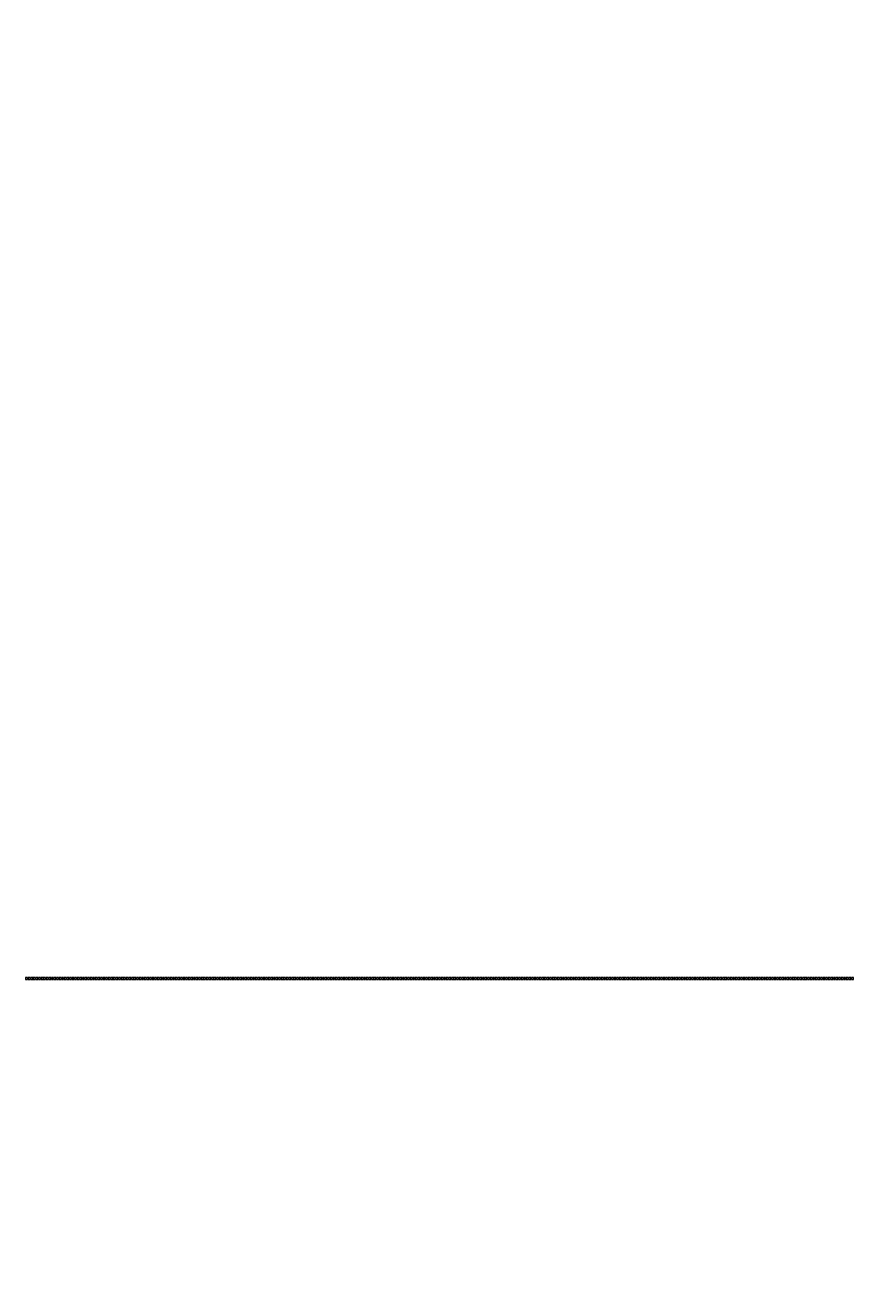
# Model space of a CAD drawing. Header units: inches. Extents: x 0 to 114300, y 0 to 114300.
# Drawn here: x 42996 to 44280, y 39666 to 41625 of the extents above; entities that cross this region are included whole.
import ezdxf

# ---------------------------------------------------------------- set-up
doc = ezdxf.new("R2010")
doc.units = ezdxf.units.IN
doc.header["$MEASUREMENT"] = 0

msp = doc.modelspace()

# ---------------------------------------------------------------- hatches: boundary and pattern name
h = msp.add_hatch()
h.set_pattern_fill('ANSI31', color=256, scale=100)
h.set_pattern_definition([(45, (-3636.992, -6350), (-8.8388348, 8.8388348), [])])
h.paths.add_polyline_path([(114300, 0), (0, 0), (0, 114300), (114300, 114300)])
edge = h.paths.add_edge_path(flags=16)
edge.add_arc((57150, 57150), 50800, 288.35844, 529.79531, ccw=False)
edge.add_line((73150, 8935.5), (41150, 8935.5))
edge.add_arc((57150, 57150), 50800, 190.20469, 251.64156, ccw=False)
edge.add_arc((57150, 57150), 50800, 169.79531, 190.20469, ccw=False)

# ---------------------------------------------------------------- linework, layer by layer
for points in [[(42999.9, 40146.5), (42999.9, 40149.5), (42996.9, 40149.5), (42996.9, 40146.5)], [(43003.9, 40146.5), (43003.9, 40149.5), (43000.9, 40149.5), (43000.9, 40146.5)], [(43007.9, 40146.5), (43007.9, 40149.5), (43004.9, 40149.5), (43004.9, 40146.5)], [(43011.9, 40146.5), (43011.9, 40149.5), (43008.9, 40149.5), (43008.9, 40146.5)], [(43015.9, 40146.5), (43015.9, 40149.5), (43012.9, 40149.5), (43012.9, 40146.5)], [(43019.9, 40146.5), (43019.9, 40149.5), (43016.9, 40149.5), (43016.9, 40146.5)], [(43023.9, 40146.5), (43023.9, 40149.5), (43020.9, 40149.5), (43020.9, 40146.5)], [(43027.9, 40146.5), (43027.9, 40149.5), (43024.9, 40149.5), (43024.9, 40146.5)], [(43031.9, 40146.5), (43031.9, 40149.5), (43028.9, 40149.5), (43028.9, 40146.5)], [(43035.9, 40146.5), (43035.9, 40149.5), (43032.9, 40149.5), (43032.9, 40146.5)], [(43039.9, 40146.5), (43039.9, 40149.5), (43036.9, 40149.5), (43036.9, 40146.5)], [(43043.9, 40146.5), (43043.9, 40149.5), (43040.9, 40149.5), (43040.9, 40146.5)], [(43047.9, 40146.5), (43047.9, 40149.5), (43044.9, 40149.5), (43044.9, 40146.5)], [(43051.9, 40146.5), (43051.9, 40149.5), (43048.9, 40149.5), (43048.9, 40146.5)], [(43055.9, 40146.5), (43055.9, 40149.5), (43052.9, 40149.5), (43052.9, 40146.5)], [(43059.9, 40146.5), (43059.9, 40149.5), (43056.9, 40149.5), (43056.9, 40146.5)], [(43063.9, 40146.5), (43063.9, 40149.5), (43060.9, 40149.5), (43060.9, 40146.5)], [(43067.9, 40146.5), (43067.9, 40149.5), (43064.9, 40149.5), (43064.9, 40146.5)], [(43071.9, 40146.5), (43071.9, 40149.5), (43068.9, 40149.5), (43068.9, 40146.5)], [(43075.9, 40146.5), (43075.9, 40149.5), (43072.9, 40149.5), (43072.9, 40146.5)], [(43079.9, 40146.5), (43079.9, 40149.5), (43076.9, 40149.5), (43076.9, 40146.5)], [(43083.9, 40146.5), (43083.9, 40149.5), (43080.9, 40149.5), (43080.9, 40146.5)], [(43087.9, 40146.5), (43087.9, 40149.5), (43084.9, 40149.5), (43084.9, 40146.5)], [(43091.9, 40146.5), (43091.9, 40149.5), (43088.9, 40149.5), (43088.9, 40146.5)], [(43095.9, 40146.5), (43095.9, 40149.5), (43092.9, 40149.5), (43092.9, 40146.5)], [(43099.9, 40146.5), (43099.9, 40149.5), (43096.9, 40149.5), (43096.9, 40146.5)], [(43103.9, 40146.5), (43103.9, 40149.5), (43100.9, 40149.5), (43100.9, 40146.5)], [(43107.9, 40146.5), (43107.9, 40149.5), (43104.9, 40149.5), (43104.9, 40146.5)], [(43111.9, 40146.5), (43111.9, 40149.5), (43108.9, 40149.5), (43108.9, 40146.5)], [(43115.9, 40146.5), (43115.9, 40149.5), (43112.9, 40149.5), (43112.9, 40146.5)], [(43119.9, 40146.5), (43119.9, 40149.5), (43116.9, 40149.5), (43116.9, 40146.5)], [(43123.9, 40146.5), (43123.9, 40149.5), (43120.9, 40149.5), (43120.9, 40146.5)], [(43127.9, 40146.5), (43127.9, 40149.5), (43124.9, 40149.5), (43124.9, 40146.5)], [(43131.9, 40146.5), (43131.9, 40149.5), (43128.9, 40149.5), (43128.9, 40146.5)], [(43135.9, 40146.5), (43135.9, 40149.5), (43132.9, 40149.5), (43132.9, 40146.5)], [(43139.9, 40146.5), (43139.9, 40149.5), (43136.9, 40149.5), (43136.9, 40146.5)], [(43143.9, 40146.5), (43143.9, 40149.5), (43140.9, 40149.5), (43140.9, 40146.5)], [(43147.9, 40146.5), (43147.9, 40149.5), (43144.9, 40149.5), (43144.9, 40146.5)], [(43151.9, 40146.5), (43151.9, 40149.5), (43148.9, 40149.5), (43148.9, 40146.5)], [(43155.9, 40146.5), (43155.9, 40149.5), (43152.9, 40149.5), (43152.9, 40146.5)], [(43159.9, 40146.5), (43159.9, 40149.5), (43156.9, 40149.5), (43156.9, 40146.5)], [(43163.9, 40146.5), (43163.9, 40149.5), (43160.9, 40149.5), (43160.9, 40146.5)], [(43167.9, 40146.5), (43167.9, 40149.5), (43164.9, 40149.5), (43164.9, 40146.5)], [(43171.9, 40146.5), (43171.9, 40149.5), (43168.9, 40149.5), (43168.9, 40146.5)], [(43175.9, 40146.5), (43175.9, 40149.5), (43172.9, 40149.5), (43172.9, 40146.5)], [(43179.9, 40146.5), (43179.9, 40149.5), (43176.9, 40149.5), (43176.9, 40146.5)], [(43183.9, 40146.5), (43183.9, 40149.5), (43180.9, 40149.5), (43180.9, 40146.5)], [(43187.9, 40146.5), (43187.9, 40149.5), (43184.9, 40149.5), (43184.9, 40146.5)], [(43191.9, 40146.5), (43191.9, 40149.5), (43188.9, 40149.5), (43188.9, 40146.5)], [(43195.9, 40146.5), (43195.9, 40149.5), (43192.9, 40149.5), (43192.9, 40146.5)], [(43199.9, 40146.5), (43199.9, 40149.5), (43196.9, 40149.5), (43196.9, 40146.5)], [(43203.9, 40146.5), (43203.9, 40149.5), (43200.9, 40149.5), (43200.9, 40146.5)], [(43207.9, 40146.5), (43207.9, 40149.5), (43204.9, 40149.5), (43204.9, 40146.5)], [(43211.9, 40146.5), (43211.9, 40149.5), (43208.9, 40149.5), (43208.9, 40146.5)], [(43215.9, 40146.5), (43215.9, 40149.5), (43212.9, 40149.5), (43212.9, 40146.5)], [(43219.9, 40146.5), (43219.9, 40149.5), (43216.9, 40149.5), (43216.9, 40146.5)], [(43223.9, 40146.5), (43223.9, 40149.5), (43220.9, 40149.5), (43220.9, 40146.5)], [(43227.9, 40146.5), (43227.9, 40149.5), (43224.9, 40149.5), (43224.9, 40146.5)], [(43231.9, 40146.5), (43231.9, 40149.5), (43228.9, 40149.5), (43228.9, 40146.5)], [(43235.9, 40146.5), (43235.9, 40149.5), (43232.9, 40149.5), (43232.9, 40146.5)], [(43239.9, 40146.5), (43239.9, 40149.5), (43236.9, 40149.5), (43236.9, 40146.5)], [(43243.9, 40146.5), (43243.9, 40149.5), (43240.9, 40149.5), (43240.9, 40146.5)], [(43247.9, 40146.5), (43247.9, 40149.5), (43244.9, 40149.5), (43244.9, 40146.5)], [(43251.9, 40146.5), (43251.9, 40149.5), (43248.9, 40149.5), (43248.9, 40146.5)], [(43255.9, 40146.5), (43255.9, 40149.5), (43252.9, 40149.5), (43252.9, 40146.5)], [(43259.9, 40146.5), (43259.9, 40149.5), (43256.9, 40149.5), (43256.9, 40146.5)], [(43263.9, 40146.5), (43263.9, 40149.5), (43260.9, 40149.5), (43260.9, 40146.5)], [(43267.9, 40146.5), (43267.9, 40149.5), (43264.9, 40149.5), (43264.9, 40146.5)], [(43271.9, 40146.5), (43271.9, 40149.5), (43268.9, 40149.5), (43268.9, 40146.5)], [(43275.9, 40146.5), (43275.9, 40149.5), (43272.9, 40149.5), (43272.9, 40146.5)], [(43279.9, 40146.5), (43279.9, 40149.5), (43276.9, 40149.5), (43276.9, 40146.5)], [(43283.9, 40146.5), (43283.9, 40149.5), (43280.9, 40149.5), (43280.9, 40146.5)], [(43287.9, 40146.5), (43287.9, 40149.5), (43284.9, 40149.5), (43284.9, 40146.5)], [(43291.9, 40146.5), (43291.9, 40149.5), (43288.9, 40149.5), (43288.9, 40146.5)], [(43295.9, 40146.5), (43295.9, 40149.5), (43292.9, 40149.5), (43292.9, 40146.5)], [(43299.9, 40146.5), (43299.9, 40149.5), (43296.9, 40149.5), (43296.9, 40146.5)], [(43303.9, 40146.5), (43303.9, 40149.5), (43300.9, 40149.5), (43300.9, 40146.5)], [(43307.9, 40146.5), (43307.9, 40149.5), (43304.9, 40149.5), (43304.9, 40146.5)], [(43311.9, 40146.5), (43311.9, 40149.5), (43308.9, 40149.5), (43308.9, 40146.5)], [(43315.9, 40146.5), (43315.9, 40149.5), (43312.9, 40149.5), (43312.9, 40146.5)], [(43319.9, 40146.5), (43319.9, 40149.5), (43316.9, 40149.5), (43316.9, 40146.5)], [(43323.9, 40146.5), (43323.9, 40149.5), (43320.9, 40149.5), (43320.9, 40146.5)], [(43327.9, 40146.5), (43327.9, 40149.5), (43324.9, 40149.5), (43324.9, 40146.5)], [(43331.9, 40146.5), (43331.9, 40149.5), (43328.9, 40149.5), (43328.9, 40146.5)], [(43335.9, 40146.5), (43335.9, 40149.5), (43332.9, 40149.5), (43332.9, 40146.5)], [(43339.9, 40146.5), (43339.9, 40149.5), (43336.9, 40149.5), (43336.9, 40146.5)], [(43343.9, 40146.5), (43343.9, 40149.5), (43340.9, 40149.5), (43340.9, 40146.5)], [(43347.9, 40146.5), (43347.9, 40149.5), (43344.9, 40149.5), (43344.9, 40146.5)], [(43351.9, 40146.5), (43351.9, 40149.5), (43348.9, 40149.5), (43348.9, 40146.5)], [(43355.9, 40146.5), (43355.9, 40149.5), (43352.9, 40149.5), (43352.9, 40146.5)], [(43359.9, 40146.5), (43359.9, 40149.5), (43356.9, 40149.5), (43356.9, 40146.5)], [(43363.9, 40146.5), (43363.9, 40149.5), (43360.9, 40149.5), (43360.9, 40146.5)], [(43367.9, 40146.5), (43367.9, 40149.5), (43364.9, 40149.5), (43364.9, 40146.5)], [(43371.9, 40146.5), (43371.9, 40149.5), (43368.9, 40149.5), (43368.9, 40146.5)], [(43375.9, 40146.5), (43375.9, 40149.5), (43372.9, 40149.5), (43372.9, 40146.5)], [(43379.9, 40146.5), (43379.9, 40149.5), (43376.9, 40149.5), (43376.9, 40146.5)], [(43383.9, 40146.5), (43383.9, 40149.5), (43380.9, 40149.5), (43380.9, 40146.5)], [(43387.9, 40146.5), (43387.9, 40149.5), (43384.9, 40149.5), (43384.9, 40146.5)], [(43391.9, 40146.5), (43391.9, 40149.5), (43388.9, 40149.5), (43388.9, 40146.5)], [(43395.9, 40146.5), (43395.9, 40149.5), (43392.9, 40149.5), (43392.9, 40146.5)], [(43399.9, 40146.5), (43399.9, 40149.5), (43396.9, 40149.5), (43396.9, 40146.5)], [(43403.9, 40146.5), (43403.9, 40149.5), (43400.9, 40149.5), (43400.9, 40146.5)], [(43407.9, 40146.5), (43407.9, 40149.5), (43404.9, 40149.5), (43404.9, 40146.5)], [(43411.9, 40146.5), (43411.9, 40149.5), (43408.9, 40149.5), (43408.9, 40146.5)], [(43415.9, 40146.5), (43415.9, 40149.5), (43412.9, 40149.5), (43412.9, 40146.5)], [(43419.9, 40146.5), (43419.9, 40149.5), (43416.9, 40149.5), (43416.9, 40146.5)], [(43423.9, 40146.5), (43423.9, 40149.5), (43420.9, 40149.5), (43420.9, 40146.5)], [(43427.9, 40146.5), (43427.9, 40149.5), (43424.9, 40149.5), (43424.9, 40146.5)], [(43431.9, 40146.5), (43431.9, 40149.5), (43428.9, 40149.5), (43428.9, 40146.5)], [(43435.9, 40146.5), (43435.9, 40149.5), (43432.9, 40149.5), (43432.9, 40146.5)], [(43439.9, 40146.5), (43439.9, 40149.5), (43436.9, 40149.5), (43436.9, 40146.5)], [(43443.9, 40146.5), (43443.9, 40149.5), (43440.9, 40149.5), (43440.9, 40146.5)], [(43447.9, 40146.5), (43447.9, 40149.5), (43444.9, 40149.5), (43444.9, 40146.5)], [(43451.9, 40146.5), (43451.9, 40149.5), (43448.9, 40149.5), (43448.9, 40146.5)], [(43455.9, 40146.5), (43455.9, 40149.5), (43452.9, 40149.5), (43452.9, 40146.5)], [(43459.9, 40146.5), (43459.9, 40149.5), (43456.9, 40149.5), (43456.9, 40146.5)], [(43463.9, 40146.5), (43463.9, 40149.5), (43460.9, 40149.5), (43460.9, 40146.5)], [(43467.9, 40146.5), (43467.9, 40149.5), (43464.9, 40149.5), (43464.9, 40146.5)], [(43471.9, 40146.5), (43471.9, 40149.5), (43468.9, 40149.5), (43468.9, 40146.5)], [(43475.9, 40146.5), (43475.9, 40149.5), (43472.9, 40149.5), (43472.9, 40146.5)], [(43479.9, 40146.5), (43479.9, 40149.5), (43476.9, 40149.5), (43476.9, 40146.5)], [(43483.9, 40146.5), (43483.9, 40149.5), (43480.9, 40149.5), (43480.9, 40146.5)], [(43487.9, 40146.5), (43487.9, 40149.5), (43484.9, 40149.5), (43484.9, 40146.5)], [(43491.9, 40146.5), (43491.9, 40149.5), (43488.9, 40149.5), (43488.9, 40146.5)], [(43495.9, 40146.5), (43495.9, 40149.5), (43492.9, 40149.5), (43492.9, 40146.5)], [(43499.9, 40146.5), (43499.9, 40149.5), (43496.9, 40149.5), (43496.9, 40146.5)], [(43503.9, 40146.5), (43503.9, 40149.5), (43500.9, 40149.5), (43500.9, 40146.5)], [(43507.9, 40146.5), (43507.9, 40149.5), (43504.9, 40149.5), (43504.9, 40146.5)], [(43511.9, 40146.5), (43511.9, 40149.5), (43508.9, 40149.5), (43508.9, 40146.5)], [(43515.9, 40146.5), (43515.9, 40149.5), (43512.9, 40149.5), (43512.9, 40146.5)], [(43519.9, 40146.5), (43519.9, 40149.5), (43516.9, 40149.5), (43516.9, 40146.5)], [(43523.9, 40146.5), (43523.9, 40149.5), (43520.9, 40149.5), (43520.9, 40146.5)], [(43527.9, 40146.5), (43527.9, 40149.5), (43524.9, 40149.5), (43524.9, 40146.5)], [(43531.9, 40146.5), (43531.9, 40149.5), (43528.9, 40149.5), (43528.9, 40146.5)], [(43535.9, 40146.5), (43535.9, 40149.5), (43532.9, 40149.5), (43532.9, 40146.5)], [(43539.9, 40146.5), (43539.9, 40149.5), (43536.9, 40149.5), (43536.9, 40146.5)], [(43543.9, 40146.5), (43543.9, 40149.5), (43540.9, 40149.5), (43540.9, 40146.5)], [(43547.9, 40146.5), (43547.9, 40149.5), (43544.9, 40149.5), (43544.9, 40146.5)], [(43551.9, 40146.5), (43551.9, 40149.5), (43548.9, 40149.5), (43548.9, 40146.5)], [(43555.9, 40146.5), (43555.9, 40149.5), (43552.9, 40149.5), (43552.9, 40146.5)], [(43559.9, 40146.5), (43559.9, 40149.5), (43556.9, 40149.5), (43556.9, 40146.5)], [(43563.9, 40146.5), (43563.9, 40149.5), (43560.9, 40149.5), (43560.9, 40146.5)], [(43567.9, 40146.5), (43567.9, 40149.5), (43564.9, 40149.5), (43564.9, 40146.5)], [(43571.9, 40146.5), (43571.9, 40149.5), (43568.9, 40149.5), (43568.9, 40146.5)], [(43575.9, 40146.5), (43575.9, 40149.5), (43572.9, 40149.5), (43572.9, 40146.5)], [(43579.9, 40146.5), (43579.9, 40149.5), (43576.9, 40149.5), (43576.9, 40146.5)], [(43583.9, 40146.5), (43583.9, 40149.5), (43580.9, 40149.5), (43580.9, 40146.5)], [(43587.9, 40146.5), (43587.9, 40149.5), (43584.9, 40149.5), (43584.9, 40146.5)], [(43591.9, 40146.5), (43591.9, 40149.5), (43588.9, 40149.5), (43588.9, 40146.5)], [(43595.9, 40146.5), (43595.9, 40149.5), (43592.9, 40149.5), (43592.9, 40146.5)], [(43599.9, 40146.5), (43599.9, 40149.5), (43596.9, 40149.5), (43596.9, 40146.5)], [(43603.9, 40146.5), (43603.9, 40149.5), (43600.9, 40149.5), (43600.9, 40146.5)], [(43607.9, 40146.5), (43607.9, 40149.5), (43604.9, 40149.5), (43604.9, 40146.5)], [(43611.9, 40146.5), (43611.9, 40149.5), (43608.9, 40149.5), (43608.9, 40146.5)], [(43615.9, 40146.5), (43615.9, 40149.5), (43612.9, 40149.5), (43612.9, 40146.5)], [(43619.9, 40146.5), (43619.9, 40149.5), (43616.9, 40149.5), (43616.9, 40146.5)], [(43623.9, 40146.5), (43623.9, 40149.5), (43620.9, 40149.5), (43620.9, 40146.5)], [(43627.9, 40146.5), (43627.9, 40149.5), (43624.9, 40149.5), (43624.9, 40146.5)], [(43631.9, 40146.5), (43631.9, 40149.5), (43628.9, 40149.5), (43628.9, 40146.5)], [(43635.9, 40146.5), (43635.9, 40149.5), (43632.9, 40149.5), (43632.9, 40146.5)], [(43639.9, 40146.5), (43639.9, 40149.5), (43636.9, 40149.5), (43636.9, 40146.5)], [(43643.9, 40146.5), (43643.9, 40149.5), (43640.9, 40149.5), (43640.9, 40146.5)], [(43647.9, 40146.5), (43647.9, 40149.5), (43644.9, 40149.5), (43644.9, 40146.5)], [(43651.9, 40146.5), (43651.9, 40149.5), (43648.9, 40149.5), (43648.9, 40146.5)], [(43655.9, 40146.5), (43655.9, 40149.5), (43652.9, 40149.5), (43652.9, 40146.5)], [(43659.9, 40146.5), (43659.9, 40149.5), (43656.9, 40149.5), (43656.9, 40146.5)], [(43663.9, 40146.5), (43663.9, 40149.5), (43660.9, 40149.5), (43660.9, 40146.5)], [(43667.9, 40146.5), (43667.9, 40149.5), (43664.9, 40149.5), (43664.9, 40146.5)], [(43671.9, 40146.5), (43671.9, 40149.5), (43668.9, 40149.5), (43668.9, 40146.5)], [(43675.9, 40146.5), (43675.9, 40149.5), (43672.9, 40149.5), (43672.9, 40146.5)], [(43679.9, 40146.5), (43679.9, 40149.5), (43676.9, 40149.5), (43676.9, 40146.5)], [(43683.9, 40146.5), (43683.9, 40149.5), (43680.9, 40149.5), (43680.9, 40146.5)], [(43687.9, 40146.5), (43687.9, 40149.5), (43684.9, 40149.5), (43684.9, 40146.5)], [(43691.9, 40146.5), (43691.9, 40149.5), (43688.9, 40149.5), (43688.9, 40146.5)], [(43695.9, 40146.5), (43695.9, 40149.5), (43692.9, 40149.5), (43692.9, 40146.5)], [(43699.9, 40146.5), (43699.9, 40149.5), (43696.9, 40149.5), (43696.9, 40146.5)], [(43703.9, 40146.5), (43703.9, 40149.5), (43700.9, 40149.5), (43700.9, 40146.5)], [(43707.9, 40146.5), (43707.9, 40149.5), (43704.9, 40149.5), (43704.9, 40146.5)], [(43711.9, 40146.5), (43711.9, 40149.5), (43708.9, 40149.5), (43708.9, 40146.5)], [(43715.9, 40146.5), (43715.9, 40149.5), (43712.9, 40149.5), (43712.9, 40146.5)], [(43719.9, 40146.5), (43719.9, 40149.5), (43716.9, 40149.5), (43716.9, 40146.5)], [(43723.9, 40146.5), (43723.9, 40149.5), (43720.9, 40149.5), (43720.9, 40146.5)], [(43727.9, 40146.5), (43727.9, 40149.5), (43724.9, 40149.5), (43724.9, 40146.5)], [(43731.9, 40146.5), (43731.9, 40149.5), (43728.9, 40149.5), (43728.9, 40146.5)], [(43735.9, 40146.5), (43735.9, 40149.5), (43732.9, 40149.5), (43732.9, 40146.5)], [(43739.9, 40146.5), (43739.9, 40149.5), (43736.9, 40149.5), (43736.9, 40146.5)], [(43743.9, 40146.5), (43743.9, 40149.5), (43740.9, 40149.5), (43740.9, 40146.5)], [(43747.9, 40146.5), (43747.9, 40149.5), (43744.9, 40149.5), (43744.9, 40146.5)], [(43751.9, 40146.5), (43751.9, 40149.5), (43748.9, 40149.5), (43748.9, 40146.5)], [(43755.9, 40146.5), (43755.9, 40149.5), (43752.9, 40149.5), (43752.9, 40146.5)], [(43759.9, 40146.5), (43759.9, 40149.5), (43756.9, 40149.5), (43756.9, 40146.5)], [(43763.9, 40146.5), (43763.9, 40149.5), (43760.9, 40149.5), (43760.9, 40146.5)], [(43767.9, 40146.5), (43767.9, 40149.5), (43764.9, 40149.5), (43764.9, 40146.5)], [(43771.9, 40146.5), (43771.9, 40149.5), (43768.9, 40149.5), (43768.9, 40146.5)], [(43775.9, 40146.5), (43775.9, 40149.5), (43772.9, 40149.5), (43772.9, 40146.5)], [(43779.9, 40146.5), (43779.9, 40149.5), (43776.9, 40149.5), (43776.9, 40146.5)], [(43783.9, 40146.5), (43783.9, 40149.5), (43780.9, 40149.5), (43780.9, 40146.5)], [(43787.9, 40146.5), (43787.9, 40149.5), (43784.9, 40149.5), (43784.9, 40146.5)], [(43791.9, 40146.5), (43791.9, 40149.5), (43788.9, 40149.5), (43788.9, 40146.5)], [(43795.9, 40146.5), (43795.9, 40149.5), (43792.9, 40149.5), (43792.9, 40146.5)], [(43799.9, 40146.5), (43799.9, 40149.5), (43796.9, 40149.5), (43796.9, 40146.5)], [(43803.9, 40146.5), (43803.9, 40149.5), (43800.9, 40149.5), (43800.9, 40146.5)], [(43807.9, 40146.5), (43807.9, 40149.5), (43804.9, 40149.5), (43804.9, 40146.5)], [(43811.9, 40146.5), (43811.9, 40149.5), (43808.9, 40149.5), (43808.9, 40146.5)], [(43815.9, 40146.5), (43815.9, 40149.5), (43812.9, 40149.5), (43812.9, 40146.5)], [(43819.9, 40146.5), (43819.9, 40149.5), (43816.9, 40149.5), (43816.9, 40146.5)], [(43823.9, 40146.5), (43823.9, 40149.5), (43820.9, 40149.5), (43820.9, 40146.5)], [(43827.9, 40146.5), (43827.9, 40149.5), (43824.9, 40149.5), (43824.9, 40146.5)], [(43831.9, 40146.5), (43831.9, 40149.5), (43828.9, 40149.5), (43828.9, 40146.5)], [(43835.9, 40146.5), (43835.9, 40149.5), (43832.9, 40149.5), (43832.9, 40146.5)], [(43839.9, 40146.5), (43839.9, 40149.5), (43836.9, 40149.5), (43836.9, 40146.5)], [(43843.9, 40146.5), (43843.9, 40149.5), (43840.9, 40149.5), (43840.9, 40146.5)], [(43847.9, 40146.5), (43847.9, 40149.5), (43844.9, 40149.5), (43844.9, 40146.5)], [(43851.9, 40146.5), (43851.9, 40149.5), (43848.9, 40149.5), (43848.9, 40146.5)], [(43855.9, 40146.5), (43855.9, 40149.5), (43852.9, 40149.5), (43852.9, 40146.5)], [(43859.9, 40146.5), (43859.9, 40149.5), (43856.9, 40149.5), (43856.9, 40146.5)], [(43863.9, 40146.5), (43863.9, 40149.5), (43860.9, 40149.5), (43860.9, 40146.5)], [(43867.9, 40146.5), (43867.9, 40149.5), (43864.9, 40149.5), (43864.9, 40146.5)], [(43871.9, 40146.5), (43871.9, 40149.5), (43868.9, 40149.5), (43868.9, 40146.5)], [(43875.9, 40146.5), (43875.9, 40149.5), (43872.9, 40149.5), (43872.9, 40146.5)], [(43879.9, 40146.5), (43879.9, 40149.5), (43876.9, 40149.5), (43876.9, 40146.5)], [(43883.9, 40146.5), (43883.9, 40149.5), (43880.9, 40149.5), (43880.9, 40146.5)], [(43887.9, 40146.5), (43887.9, 40149.5), (43884.9, 40149.5), (43884.9, 40146.5)], [(43891.9, 40146.5), (43891.9, 40149.5), (43888.9, 40149.5), (43888.9, 40146.5)], [(43895.9, 40146.5), (43895.9, 40149.5), (43892.9, 40149.5), (43892.9, 40146.5)], [(43899.9, 40146.5), (43899.9, 40149.5), (43896.9, 40149.5), (43896.9, 40146.5)], [(43903.9, 40146.5), (43903.9, 40149.5), (43900.9, 40149.5), (43900.9, 40146.5)], [(43907.9, 40146.5), (43907.9, 40149.5), (43904.9, 40149.5), (43904.9, 40146.5)], [(43911.9, 40146.5), (43911.9, 40149.5), (43908.9, 40149.5), (43908.9, 40146.5)], [(43915.9, 40146.5), (43915.9, 40149.5), (43912.9, 40149.5), (43912.9, 40146.5)], [(43919.9, 40146.5), (43919.9, 40149.5), (43916.9, 40149.5), (43916.9, 40146.5)], [(43923.9, 40146.5), (43923.9, 40149.5), (43920.9, 40149.5), (43920.9, 40146.5)], [(43927.9, 40146.5), (43927.9, 40149.5), (43924.9, 40149.5), (43924.9, 40146.5)], [(43931.9, 40146.5), (43931.9, 40149.5), (43928.9, 40149.5), (43928.9, 40146.5)], [(43935.9, 40146.5), (43935.9, 40149.5), (43932.9, 40149.5), (43932.9, 40146.5)], [(43939.9, 40146.5), (43939.9, 40149.5), (43936.9, 40149.5), (43936.9, 40146.5)], [(43943.9, 40146.5), (43943.9, 40149.5), (43940.9, 40149.5), (43940.9, 40146.5)], [(43947.9, 40146.5), (43947.9, 40149.5), (43944.9, 40149.5), (43944.9, 40146.5)], [(43951.9, 40146.5), (43951.9, 40149.5), (43948.9, 40149.5), (43948.9, 40146.5)], [(43955.9, 40146.5), (43955.9, 40149.5), (43952.9, 40149.5), (43952.9, 40146.5)], [(43959.9, 40146.5), (43959.9, 40149.5), (43956.9, 40149.5), (43956.9, 40146.5)], [(43963.9, 40146.5), (43963.9, 40149.5), (43960.9, 40149.5), (43960.9, 40146.5)], [(43967.9, 40146.5), (43967.9, 40149.5), (43964.9, 40149.5), (43964.9, 40146.5)], [(43971.9, 40146.5), (43971.9, 40149.5), (43968.9, 40149.5), (43968.9, 40146.5)], [(43975.9, 40146.5), (43975.9, 40149.5), (43972.9, 40149.5), (43972.9, 40146.5)], [(43979.9, 40146.5), (43979.9, 40149.5), (43976.9, 40149.5), (43976.9, 40146.5)], [(43983.9, 40146.5), (43983.9, 40149.5), (43980.9, 40149.5), (43980.9, 40146.5)], [(43987.9, 40146.5), (43987.9, 40149.5), (43984.9, 40149.5), (43984.9, 40146.5)], [(43991.9, 40146.5), (43991.9, 40149.5), (43988.9, 40149.5), (43988.9, 40146.5)], [(43995.9, 40146.5), (43995.9, 40149.5), (43992.9, 40149.5), (43992.9, 40146.5)], [(43999.9, 40146.5), (43999.9, 40149.5), (43996.9, 40149.5), (43996.9, 40146.5)], [(44003.9, 40146.5), (44003.9, 40149.5), (44000.9, 40149.5), (44000.9, 40146.5)], [(44007.9, 40146.5), (44007.9, 40149.5), (44004.9, 40149.5), (44004.9, 40146.5)], [(44011.9, 40146.5), (44011.9, 40149.5), (44008.9, 40149.5), (44008.9, 40146.5)], [(44015.9, 40146.5), (44015.9, 40149.5), (44012.9, 40149.5), (44012.9, 40146.5)], [(44019.9, 40146.5), (44019.9, 40149.5), (44016.9, 40149.5), (44016.9, 40146.5)], [(44023.9, 40146.5), (44023.9, 40149.5), (44020.9, 40149.5), (44020.9, 40146.5)], [(44027.9, 40146.5), (44027.9, 40149.5), (44024.9, 40149.5), (44024.9, 40146.5)], [(44031.9, 40146.5), (44031.9, 40149.5), (44028.9, 40149.5), (44028.9, 40146.5)], [(44035.9, 40146.5), (44035.9, 40149.5), (44032.9, 40149.5), (44032.9, 40146.5)], [(44039.9, 40146.5), (44039.9, 40149.5), (44036.9, 40149.5), (44036.9, 40146.5)], [(44043.9, 40146.5), (44043.9, 40149.5), (44040.9, 40149.5), (44040.9, 40146.5)], [(44047.9, 40146.5), (44047.9, 40149.5), (44044.9, 40149.5), (44044.9, 40146.5)], [(44051.9, 40146.5), (44051.9, 40149.5), (44048.9, 40149.5), (44048.9, 40146.5)], [(44055.9, 40146.5), (44055.9, 40149.5), (44052.9, 40149.5), (44052.9, 40146.5)], [(44059.9, 40146.5), (44059.9, 40149.5), (44056.9, 40149.5), (44056.9, 40146.5)], [(44063.9, 40146.5), (44063.9, 40149.5), (44060.9, 40149.5), (44060.9, 40146.5)], [(44067.9, 40146.5), (44067.9, 40149.5), (44064.9, 40149.5), (44064.9, 40146.5)], [(44071.9, 40146.5), (44071.9, 40149.5), (44068.9, 40149.5), (44068.9, 40146.5)], [(44075.9, 40146.5), (44075.9, 40149.5), (44072.9, 40149.5), (44072.9, 40146.5)], [(44079.9, 40146.5), (44079.9, 40149.5), (44076.9, 40149.5), (44076.9, 40146.5)], [(44083.9, 40146.5), (44083.9, 40149.5), (44080.9, 40149.5), (44080.9, 40146.5)], [(44087.9, 40146.5), (44087.9, 40149.5), (44084.9, 40149.5), (44084.9, 40146.5)], [(44091.9, 40146.5), (44091.9, 40149.5), (44088.9, 40149.5), (44088.9, 40146.5)], [(44095.9, 40146.5), (44095.9, 40149.5), (44092.9, 40149.5), (44092.9, 40146.5)], [(44099.9, 40146.5), (44099.9, 40149.5), (44096.9, 40149.5), (44096.9, 40146.5)], [(44103.9, 40146.5), (44103.9, 40149.5), (44100.9, 40149.5), (44100.9, 40146.5)], [(44107.9, 40146.5), (44107.9, 40149.5), (44104.9, 40149.5), (44104.9, 40146.5)], [(44111.9, 40146.5), (44111.9, 40149.5), (44108.9, 40149.5), (44108.9, 40146.5)], [(44115.9, 40146.5), (44115.9, 40149.5), (44112.9, 40149.5), (44112.9, 40146.5)], [(44119.9, 40146.5), (44119.9, 40149.5), (44116.9, 40149.5), (44116.9, 40146.5)], [(44123.9, 40146.5), (44123.9, 40149.5), (44120.9, 40149.5), (44120.9, 40146.5)], [(44127.9, 40146.5), (44127.9, 40149.5), (44124.9, 40149.5), (44124.9, 40146.5)], [(44131.9, 40146.5), (44131.9, 40149.5), (44128.9, 40149.5), (44128.9, 40146.5)], [(44135.9, 40146.5), (44135.9, 40149.5), (44132.9, 40149.5), (44132.9, 40146.5)], [(44139.9, 40146.5), (44139.9, 40149.5), (44136.9, 40149.5), (44136.9, 40146.5)], [(44143.9, 40146.5), (44143.9, 40149.5), (44140.9, 40149.5), (44140.9, 40146.5)], [(44147.9, 40146.5), (44147.9, 40149.5), (44144.9, 40149.5), (44144.9, 40146.5)], [(44151.9, 40146.5), (44151.9, 40149.5), (44148.9, 40149.5), (44148.9, 40146.5)], [(44155.9, 40146.5), (44155.9, 40149.5), (44152.9, 40149.5), (44152.9, 40146.5)], [(44159.9, 40146.5), (44159.9, 40149.5), (44156.9, 40149.5), (44156.9, 40146.5)], [(44163.9, 40146.5), (44163.9, 40149.5), (44160.9, 40149.5), (44160.9, 40146.5)], [(44167.9, 40146.5), (44167.9, 40149.5), (44164.9, 40149.5), (44164.9, 40146.5)], [(44171.9, 40146.5), (44171.9, 40149.5), (44168.9, 40149.5), (44168.9, 40146.5)], [(44175.9, 40146.5), (44175.9, 40149.5), (44172.9, 40149.5), (44172.9, 40146.5)], [(44179.9, 40146.5), (44179.9, 40149.5), (44176.9, 40149.5), (44176.9, 40146.5)], [(44183.9, 40146.5), (44183.9, 40149.5), (44180.9, 40149.5), (44180.9, 40146.5)], [(44187.9, 40146.5), (44187.9, 40149.5), (44184.9, 40149.5), (44184.9, 40146.5)], [(44191.9, 40146.5), (44191.9, 40149.5), (44188.9, 40149.5), (44188.9, 40146.5)], [(44195.9, 40146.5), (44195.9, 40149.5), (44192.9, 40149.5), (44192.9, 40146.5)], [(44199.9, 40146.5), (44199.9, 40149.5), (44196.9, 40149.5), (44196.9, 40146.5)], [(44203.9, 40146.5), (44203.9, 40149.5), (44200.9, 40149.5), (44200.9, 40146.5)], [(44207.9, 40146.5), (44207.9, 40149.5), (44204.9, 40149.5), (44204.9, 40146.5)], [(44211.9, 40146.5), (44211.9, 40149.5), (44208.9, 40149.5), (44208.9, 40146.5)], [(44215.9, 40146.5), (44215.9, 40149.5), (44212.9, 40149.5), (44212.9, 40146.5)], [(44219.9, 40146.5), (44219.9, 40149.5), (44216.9, 40149.5), (44216.9, 40146.5)], [(44223.9, 40146.5), (44223.9, 40149.5), (44220.9, 40149.5), (44220.9, 40146.5)], [(44227.9, 40146.5), (44227.9, 40149.5), (44224.9, 40149.5), (44224.9, 40146.5)], [(44231.9, 40146.5), (44231.9, 40149.5), (44228.9, 40149.5), (44228.9, 40146.5)], [(44235.9, 40146.5), (44235.9, 40149.5), (44232.9, 40149.5), (44232.9, 40146.5)], [(44239.9, 40146.5), (44239.9, 40149.5), (44236.9, 40149.5), (44236.9, 40146.5)], [(44243.9, 40146.5), (44243.9, 40149.5), (44240.9, 40149.5), (44240.9, 40146.5)], [(44247.9, 40146.5), (44247.9, 40149.5), (44244.9, 40149.5), (44244.9, 40146.5)], [(44251.9, 40146.5), (44251.9, 40149.5), (44248.9, 40149.5), (44248.9, 40146.5)], [(44255.9, 40146.5), (44255.9, 40149.5), (44252.9, 40149.5), (44252.9, 40146.5)], [(44259.9, 40146.5), (44259.9, 40149.5), (44256.9, 40149.5), (44256.9, 40146.5)], [(44263.9, 40146.5), (44263.9, 40149.5), (44260.9, 40149.5), (44260.9, 40146.5)], [(44267.9, 40146.5), (44267.9, 40149.5), (44264.9, 40149.5), (44264.9, 40146.5)], [(44271.9, 40146.5), (44271.9, 40149.5), (44268.9, 40149.5), (44268.9, 40146.5)], [(44275.9, 40146.5), (44275.9, 40149.5), (44272.9, 40149.5), (44272.9, 40146.5)], [(44279.9, 40146.5), (44279.9, 40149.5), (44276.9, 40149.5), (44276.9, 40146.5)]]:
    msp.add_lwpolyline(points, close=True)

doc.saveas('drawing.dxf')
